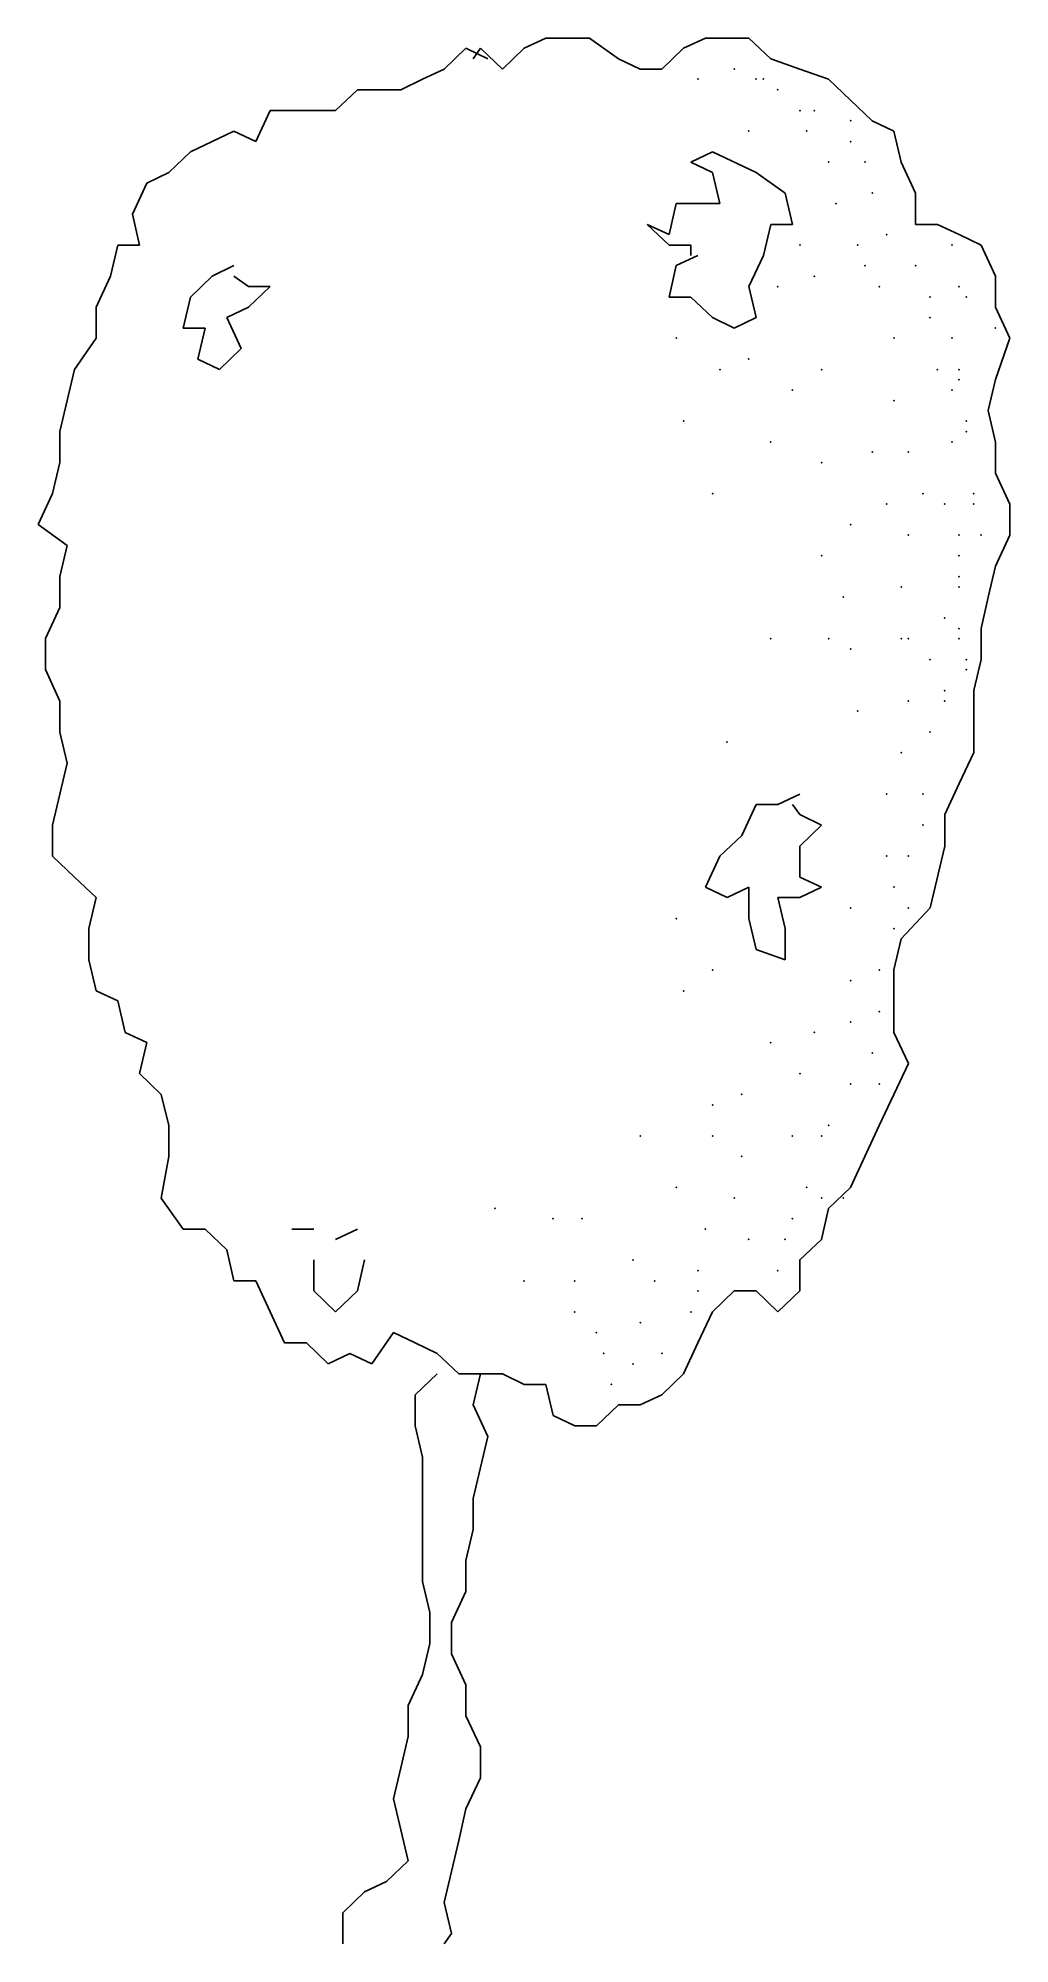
# Model space of a CAD drawing. Extents: x -2.7 to 4.3, y 0 to 13.7.
import ezdxf

# ---------------------------------------------------------------- set-up
doc = ezdxf.new("R2010")
doc.units = 0
doc.layers.get('0').update_dxf_attribs({"linetype": 'CONTINUOUS'})

msp = doc.modelspace()

# ---------------------------------------------------------------- linework, layer by layer
for p, q in [((0.943, 13.726), (0.787, 13.654)), ((1.257, 13.726), (0.943, 13.726)), ((1.466, 13.578), (1.257, 13.726)), ((2.09, 13.726), (1.934, 13.654)), ((2.402, 13.726), (2.09, 13.726)), ((2.56, 13.578), (2.402, 13.726)), ((0.369, 13.654), (0.213, 13.503)), ((0.527, 13.578), (0.369, 13.654)), ((0.475, 13.654), (0.422, 13.578)), ((0.631, 13.503), (0.475, 13.654)), ((0.787, 13.654), (0.631, 13.503)), ((1.622, 13.503), (1.466, 13.578)), ((1.934, 13.654), (1.778, 13.503)), ((2.769, 13.503), (2.56, 13.578)), ((0.057, 13.431), (-0.099, 13.355)), ((0.213, 13.503), (0.057, 13.431)), ((1.778, 13.503), (1.622, 13.503)), ((2.975, 13.431), (2.769, 13.503)), ((3.133, 13.28), (2.975, 13.431)), ((-0.411, 13.355), (-0.569, 13.205)), ((-0.099, 13.355), (-0.411, 13.355)), ((-1.037, 13.205), (-1.141, 12.982)), ((-0.569, 13.205), (-1.037, 13.205)), ((3.289, 13.132), (3.133, 13.28)), ((-1.299, 13.057), (-1.455, 12.982)), ((-1.141, 12.982), (-1.299, 13.057)), ((3.445, 13.057), (3.289, 13.132)), ((3.498, 12.834), (3.445, 13.057)), ((-1.611, 12.909), (-1.767, 12.759)), ((-1.455, 12.982), (-1.611, 12.909)), ((2.142, 12.909), (1.986, 12.834)), ((2.454, 12.759), (2.142, 12.909)), ((-1.767, 12.759), (-1.923, 12.683)), ((1.986, 12.834), (2.142, 12.759)), ((2.142, 12.759), (2.195, 12.536)), ((2.663, 12.611), (2.454, 12.759)), ((3.601, 12.611), (3.498, 12.834)), ((-1.923, 12.683), (-2.028, 12.46)), ((2.716, 12.385), (2.663, 12.611)), ((3.601, 12.385), (3.601, 12.611)), ((1.881, 12.536), (1.83, 12.313)), ((2.195, 12.536), (1.881, 12.536)), ((-2.028, 12.46), (-1.976, 12.237)), ((1.672, 12.385), (1.83, 12.237)), ((1.83, 12.313), (1.672, 12.385)), ((2.507, 12.162), (2.56, 12.385)), ((2.56, 12.385), (2.716, 12.385)), ((3.757, 12.385), (3.601, 12.385)), ((3.913, 12.313), (3.757, 12.385)), ((-2.132, 12.237), (-2.184, 12.014)), ((-1.976, 12.237), (-2.132, 12.237)), ((1.83, 12.237), (1.986, 12.237)), ((1.986, 12.237), (1.986, 12.162)), ((4.072, 12.237), (3.913, 12.313)), ((4.175, 12.014), (4.072, 12.237)), ((-1.299, 12.09), (-1.455, 12.014)), ((1.881, 12.09), (1.83, 11.864)), ((2.037, 12.162), (1.881, 12.09)), ((2.402, 11.939), (2.507, 12.162)), ((-2.184, 12.014), (-2.288, 11.791)), ((-1.455, 12.014), (-1.611, 11.864)), ((-1.193, 11.939), (-1.299, 12.014)), ((-1.037, 11.939), (-1.193, 11.939)), ((-1.193, 11.791), (-1.037, 11.939)), ((2.454, 11.716), (2.402, 11.939)), ((4.175, 11.791), (4.175, 12.014)), ((-2.288, 11.791), (-2.288, 11.569)), ((-1.611, 11.864), (-1.664, 11.641)), ((-1.349, 11.716), (-1.193, 11.791)), ((1.83, 11.864), (1.986, 11.864)), ((1.986, 11.864), (2.142, 11.716)), ((4.278, 11.569), (4.175, 11.791)), ((-1.246, 11.493), (-1.349, 11.716)), ((2.142, 11.716), (2.298, 11.641)), ((2.298, 11.641), (2.454, 11.716)), ((-2.288, 11.569), (-2.444, 11.342)), ((-1.664, 11.641), (-1.505, 11.641)), ((-1.505, 11.641), (-1.558, 11.418)), ((4.175, 11.27), (4.278, 11.569)), ((-1.558, 11.418), (-1.402, 11.342)), ((-1.402, 11.342), (-1.246, 11.493)), ((-2.444, 11.342), (-2.549, 10.897)), ((4.122, 11.047), (4.175, 11.27)), ((4.175, 10.821), (4.122, 11.047)), ((-2.549, 10.897), (-2.549, 10.674)), ((4.175, 10.598), (4.175, 10.821)), ((-2.549, 10.674), (-2.602, 10.451)), ((4.278, 10.375), (4.175, 10.598)), ((-2.602, 10.451), (-2.705, 10.228)), ((4.278, 10.152), (4.278, 10.375)), ((-2.705, 10.228), (-2.496, 10.077)), ((4.175, 9.929), (4.278, 10.152)), ((-2.496, 10.077), (-2.549, 9.854)), ((4.122, 9.706), (4.175, 9.929)), ((-2.549, 9.854), (-2.549, 9.631)), ((-2.549, 9.631), (-2.652, 9.408)), ((4.072, 9.48), (4.122, 9.706)), ((4.072, 9.257), (4.072, 9.48)), ((-2.652, 9.408), (-2.652, 9.185)), ((-2.652, 9.185), (-2.549, 8.959)), ((4.019, 9.034), (4.072, 9.257)), ((-2.549, 8.959), (-2.549, 8.736)), ((4.019, 8.588), (4.019, 9.034)), ((-2.549, 8.736), (-2.496, 8.513)), ((-2.496, 8.513), (-2.602, 8.067)), ((3.913, 8.365), (4.019, 8.588)), ((3.81, 8.143), (3.913, 8.365)), ((2.769, 8.29), (2.61, 8.215)), ((2.454, 8.215), (2.351, 7.992)), ((2.61, 8.215), (2.454, 8.215)), ((2.769, 8.143), (2.716, 8.215)), ((2.925, 8.067), (2.769, 8.143)), ((3.81, 7.916), (3.81, 8.143)), ((-2.602, 8.067), (-2.602, 7.844)), ((2.351, 7.992), (2.195, 7.844)), ((2.769, 7.916), (2.925, 8.067)), ((-2.602, 7.844), (-2.444, 7.693)), ((2.195, 7.844), (2.09, 7.621)), ((2.769, 7.693), (2.769, 7.916)), ((3.705, 7.471), (3.81, 7.916)), ((-2.444, 7.693), (-2.288, 7.546)), ((2.925, 7.621), (2.769, 7.693)), ((-2.288, 7.546), (-2.34, 7.323)), ((2.09, 7.621), (2.246, 7.546)), ((2.246, 7.546), (2.402, 7.621)), ((2.402, 7.621), (2.402, 7.395)), ((2.61, 7.546), (2.769, 7.546)), ((2.663, 7.323), (2.61, 7.546)), ((2.769, 7.546), (2.925, 7.621)), ((3.498, 7.248), (3.705, 7.471)), ((-2.34, 7.323), (-2.34, 7.097)), ((2.402, 7.395), (2.454, 7.172)), ((2.663, 7.097), (2.663, 7.323)), ((2.454, 7.172), (2.663, 7.097)), ((3.445, 7.025), (3.498, 7.248)), ((-2.34, 7.097), (-2.288, 6.874)), ((3.445, 6.576), (3.445, 7.025)), ((-2.288, 6.874), (-2.132, 6.802)), ((-2.132, 6.802), (-2.079, 6.576)), ((-2.079, 6.576), (-1.923, 6.503)), ((-1.923, 6.503), (-1.976, 6.28)), ((3.549, 6.353), (3.445, 6.576)), ((3.445, 6.13), (3.549, 6.353)), ((-1.976, 6.28), (-1.82, 6.13)), ((-1.82, 6.13), (-1.767, 5.907)), ((3.34, 5.907), (3.445, 6.13)), ((-1.767, 5.907), (-1.767, 5.684)), ((3.133, 5.461), (3.34, 5.907)), ((-1.767, 5.684), (-1.82, 5.385)), ((-1.82, 5.385), (-1.664, 5.162)), ((2.975, 5.31), (3.133, 5.461)), ((2.925, 5.087), (2.975, 5.31)), ((-1.664, 5.162), (-1.505, 5.162)), ((-1.505, 5.162), (-1.349, 5.012)), ((-0.725, 5.162), (-0.881, 5.162)), ((-0.411, 5.162), (-0.569, 5.087)), ((2.769, 4.94), (2.925, 5.087)), ((-1.349, 5.012), (-1.299, 4.789)), ((-0.725, 4.94), (-0.725, 4.717)), ((-0.411, 4.717), (-0.36, 4.94)), ((2.769, 4.717), (2.769, 4.94)), ((-1.299, 4.789), (-1.141, 4.789)), ((-1.141, 4.789), (-0.934, 4.343)), ((-0.725, 4.717), (-0.569, 4.566)), ((-0.569, 4.566), (-0.411, 4.717)), ((2.142, 4.566), (2.298, 4.717)), ((2.298, 4.717), (2.454, 4.717)), ((2.454, 4.717), (2.61, 4.566)), ((2.61, 4.566), (2.769, 4.717)), ((2.037, 4.343), (2.142, 4.566)), ((-0.308, 4.192), (-0.152, 4.418)), ((-0.152, 4.418), (0.004, 4.343)), ((-0.934, 4.343), (-0.776, 4.343)), ((-0.776, 4.343), (-0.62, 4.192)), ((-0.62, 4.192), (-0.464, 4.268)), ((-0.464, 4.268), (-0.308, 4.192)), ((0.004, 4.343), (0.163, 4.268)), ((0.163, 4.268), (0.319, 4.12)), ((1.934, 4.12), (2.037, 4.343)), ((0.163, 4.12), (0.004, 3.969)), ((0.319, 4.12), (0.631, 4.12)), ((0.475, 4.12), (0.422, 3.897)), ((0.631, 4.12), (0.787, 4.045)), ((1.778, 3.969), (1.934, 4.12)), ((0.787, 4.045), (0.943, 4.045)), ((0.943, 4.045), (0.995, 3.822)), ((0.004, 3.969), (0.004, 3.746)), ((0.422, 3.897), (0.527, 3.671)), ((1.307, 3.746), (1.466, 3.897)), ((1.466, 3.897), (1.622, 3.897)), ((1.622, 3.897), (1.778, 3.969)), ((0.004, 3.746), (0.057, 3.523)), ((0.995, 3.822), (1.151, 3.746)), ((1.151, 3.746), (1.307, 3.746)), ((0.527, 3.671), (0.422, 3.225)), ((0.057, 3.523), (0.057, 2.628)), ((0.422, 3.225), (0.422, 3.002)), ((0.422, 3.002), (0.369, 2.779)), ((0.369, 2.779), (0.369, 2.556)), ((0.057, 2.628), (0.11, 2.405)), ((0.369, 2.556), (0.266, 2.333)), ((0.11, 2.405), (0.11, 2.182)), ((0.266, 2.333), (0.266, 2.107)), ((0.11, 2.182), (0.057, 1.959)), ((0.266, 2.107), (0.369, 1.884)), ((0.057, 1.959), (-0.046, 1.737)), ((0.369, 1.884), (0.369, 1.661)), ((0.369, 1.661), (0.369, 1.884)), ((0.369, 1.884), (0.369, 1.661)), ((-0.046, 1.737), (-0.046, 1.514)), ((0.369, 1.661), (0.475, 1.438)), ((-0.046, 1.514), (-0.099, 1.287)), ((0.475, 1.438), (0.475, 1.215)), ((-0.099, 1.287), (-0.152, 1.065)), ((0.475, 1.215), (0.369, 0.992)), ((-0.152, 1.065), (-0.046, 0.619)), ((0.369, 0.992), (0.319, 0.766)), ((0.319, 0.766), (0.213, 0.32)), ((-0.046, 0.619), (-0.202, 0.471)), ((-0.202, 0.471), (-0.36, 0.396)), ((-0.36, 0.396), (-0.516, 0.245)), ((0.213, 0.32), (0.266, 0.097)), ((-0.516, 0.245), (-0.516, 0.022)), ((0.266, 0.097), (0.213, 0.022))]:
    msp.add_line(p, q)
for p in [(2.037, 13.431), (2.298, 13.503), (2.454, 13.431), (2.507, 13.431), (2.61, 13.355), (2.769, 13.205), (2.872, 13.205), (2.402, 13.057), (2.819, 13.057), (3.133, 13.132), (3.133, 12.982), (2.975, 12.834), (3.237, 12.834), (3.237, 12.834), (3.289, 12.611), (3.028, 12.536), (2.769, 12.237), (3.184, 12.237), (3.393, 12.313), (3.863, 12.237), (3.237, 12.09), (3.601, 12.09), (2.61, 11.939), (2.872, 12.014), (3.34, 11.939), (3.913, 11.939), (3.705, 11.864), (3.966, 11.864), (3.705, 11.716), (1.881, 11.569), (3.445, 11.569), (3.863, 11.569), (4.175, 11.641), (2.402, 11.418), (2.195, 11.342), (2.925, 11.342), (3.757, 11.342), (3.913, 11.342), (3.913, 11.27), (2.716, 11.195), (3.445, 11.119), (3.863, 11.195), (1.934, 10.972), (3.966, 10.972), (3.966, 10.897), (2.56, 10.821), (3.289, 10.749), (3.549, 10.749), (3.863, 10.821), (2.925, 10.674), (2.142, 10.451), (3.654, 10.451), (4.019, 10.451), (3.393, 10.375), (3.81, 10.375), (4.019, 10.375), (3.133, 10.228), (3.549, 10.152), (3.913, 10.152), (4.072, 10.152), (2.925, 10.005), (3.913, 10.005), (3.498, 9.779), (3.913, 9.854), (3.913, 9.779), (3.081, 9.706), (3.81, 9.556), (3.913, 9.48), (2.56, 9.408), (2.975, 9.408), (3.133, 9.333), (3.498, 9.408), (3.549, 9.408), (3.913, 9.408), (3.705, 9.257), (3.966, 9.257), (3.966, 9.185), (3.549, 8.959), (3.81, 9.034), (3.81, 8.959), (3.184, 8.887), (2.246, 8.664), (3.705, 8.736), (3.498, 8.588), (3.393, 8.29), (3.654, 8.29), (3.654, 8.067), (3.393, 7.844), (3.549, 7.844), (3.445, 7.621), (3.133, 7.471), (3.549, 7.471), (1.881, 7.395), (3.445, 7.323), (2.142, 7.025), (3.34, 7.025), (1.934, 6.874), (3.133, 6.949), (3.34, 6.726), (3.133, 6.651), (2.56, 6.503), (2.872, 6.576), (3.289, 6.428), (2.769, 6.28), (3.133, 6.205), (3.34, 6.205), (2.142, 6.054), (2.351, 6.13), (2.975, 5.907), (1.622, 5.831), (2.142, 5.831), (2.716, 5.831), (2.925, 5.831), (2.351, 5.684), (1.881, 5.461), (2.298, 5.385), (2.819, 5.461), (2.925, 5.385), (3.081, 5.385), (0.578, 5.31), (0.995, 5.238), (1.204, 5.238), (2.716, 5.238), (2.09, 5.162), (2.402, 5.087), (2.663, 5.087), (1.569, 4.94), (2.037, 4.864), (2.61, 4.864), (0.787, 4.789), (1.151, 4.789), (1.725, 4.789), (2.037, 4.717), (1.151, 4.566), (1.986, 4.566), (1.307, 4.418), (1.622, 4.49), (1.36, 4.268), (1.778, 4.268), (1.569, 4.192), (1.413, 4.045)]:
    msp.add_point(p)

doc.saveas('drawing.dxf')
